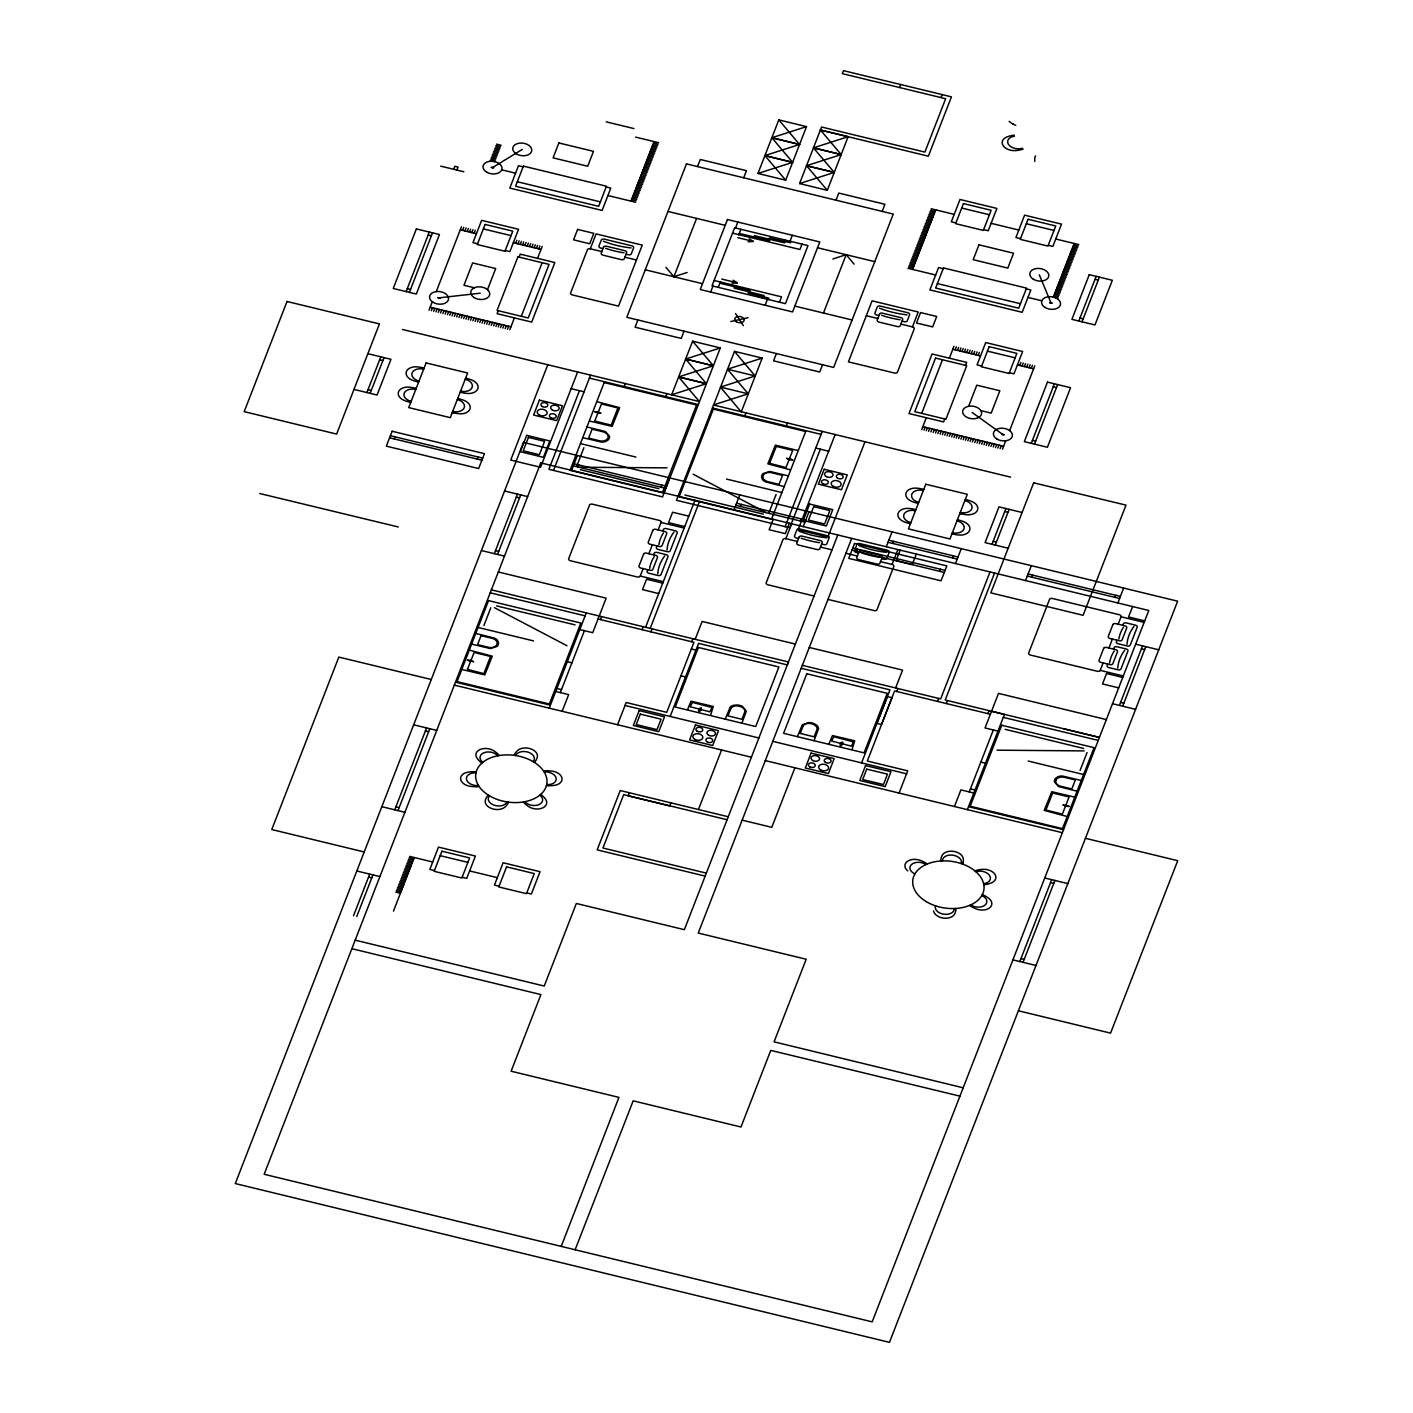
<?xml version="1.0" encoding="UTF-8"?>
<svg xmlns="http://www.w3.org/2000/svg" width="1413" height="1413" viewBox="0 0 1413 1413"><rect width="100%" height="100%" fill="white"/><g stroke="black" fill="none" stroke-linecap="round" stroke-linejoin="round"><path stroke-width="1.5" d="M700.989 709.538C702.738 704.716 696.574 710.774 699.347 711.71L701.095 709.962L699.541 709.185M842.484 743.997C844.179 738.999 838.033 745.093 840.788 746.064L842.519 744.315L840.912 743.574M1045.938 809.932L1052.667 792.993L1069.076 796.967L1062.364 814.135L1045.938 810.038M594.802 420.915L601.461 403.994L617.887 407.933L611.228 425.119L594.802 421.056M690.233 706.606L692.405 702.402L712.081 707.524L709.891 711.816L690.215 706.747M853.487 741.984L851.385 746.17L831.656 741.03L833.829 736.738L853.505 741.878M509.793 329.794L514.385 317.872M630.993 201.123L654.06 141.583M483.9 625.623L490.806 607.749M393.485 911.12L414.239 857.532M692.635 341.187L713.353 365.808L685.641 359.043L706.359 383.665L671.634 394.792L692.635 341.187L720.294 347.934L662.556 496.899L548.88 469.31L579.454 390.677M827.312 190.313L848.136 136.69L820.405 129.996L841.212 154.582L806.523 165.71L827.312 190.313L799.581 183.566L821.571 127.011L924.897 152.092L945.65 98.716L842.325 73.635L843.49 70.65L951.426 96.843L928.359 156.189L820.405 129.996M912.462 326.898L918.238 312.008L872.068 300.828L848.418 361.869L894.588 373.05A2.384 1.572 7.7 0 0 897.467 372.131L914.193 328.946A2.384 1.572 7.7 0 0 912.462 326.898L900.929 324.107M561.226 1246.372L618.947 1097.389L511.117 1071.213L540.914 994.593L351.855 948.688M921.7 413.373L942.453 359.767M921.665 429.658L926.31 417.753M949.377 358.196L953.969 346.273M923.978 430.206L925.126 427.238M955.117 349.806L956.283 346.839M926.274 430.771L927.44 427.786M957.431 350.371L958.579 347.386M928.588 431.336L929.736 428.351M959.745 350.936L960.893 347.951M930.902 431.883L932.05 428.916M962.041 351.484L963.207 348.516M933.198 432.449L934.364 429.464M964.355 352.049L965.503 349.064M935.512 432.996L936.66 430.029M966.669 352.614L967.817 349.629M937.826 433.561L938.974 430.576M968.965 353.162L970.13 350.194M944.767 418.954L943.619 421.939L909.001 413.55L932.068 353.992L966.686 362.382L965.521 365.366M940.122 434.127L941.288 431.142M971.279 353.727L972.427 350.742M942.436 434.674L943.584 431.707M973.592 354.274L974.74 351.307M944.749 435.239L945.898 432.254M975.888 354.84L977.054 351.855M947.046 435.805L948.211 432.82M978.202 355.405L979.35 352.42M949.359 436.352L950.507 433.385M951.673 436.917L952.821 433.932M953.969 437.482L955.135 434.498M956.283 438.03L957.431 435.063M968.629 406.29A9.573 6.288 7.7 0 1 981.523 414.08A9.573 6.288 7.7 0 1 966.192 416.923A9.573 6.288 7.7 0 1 968.629 406.29L976.772 385.184L999.839 390.765L991.202 413.108L980.852 410.6M958.597 438.595L959.745 435.61M960.911 439.16L962.059 436.175M963.207 439.708L964.373 436.741M965.521 440.273L966.669 437.288M967.834 440.821L968.982 437.853M970.13 441.386L971.296 438.419M972.444 441.951L973.592 438.966M974.758 442.499L975.906 439.531M977.054 443.064L978.22 440.079M979.368 443.629L980.516 440.644M981.682 444.177L982.83 441.209M983.978 444.742L985.144 441.757M986.292 445.307L987.44 442.322M988.605 445.854L989.754 442.887M1019.744 365.455L1020.91 362.487M990.902 446.42L992.067 443.435M1022.058 366.02L1023.206 363.035M993.215 446.985L994.363 444M1024.372 366.585L1025.52 363.6M995.529 447.532L996.677 444.565M1026.668 367.133L1027.834 364.165M997.825 448.098L998.991 445.113M1028.982 367.698L1030.13 364.713M1000.139 448.645L1001.287 445.678M1031.296 368.263L1032.444 365.278M1002.453 449.21L1005.685 440.803M1009.641 430.594L1034.758 365.843M366.903 392.549L380.803 356.835M406.149 291.608L429.305 232.068M453.679 169.277L454.827 166.31L458.059 167.087L456.911 170.072M370.135 393.344L384.036 357.613M409.381 292.385L432.537 232.845M429.022 310.171L432.307 301.781M436.264 291.573L461.433 226.822M431.336 310.736L432.484 307.769M462.581 230.372L463.729 227.387M433.632 311.302L434.798 308.317M464.877 230.92L466.043 227.952M435.946 311.867L437.094 308.882M467.191 231.485L468.357 228.5M438.242 312.414L439.408 309.447M469.505 232.05L470.653 229.065M440.556 312.979L441.721 310.012M471.801 232.597L472.966 229.63M394.192 438.931L395.004 436.847M442.87 313.545L444.018 310.56M474.114 233.163L475.28 230.195M445.166 314.11L446.331 311.125M447.479 314.657L448.645 311.69M449.793 315.223L450.941 312.238M452.089 315.788L453.255 312.803M454.403 316.335L455.569 313.368M456.717 316.901L457.865 313.933M459.013 317.466L460.179 314.481M461.327 318.031L462.493 315.046M463.641 318.579L464.789 315.611M465.937 319.144L467.102 316.159M468.251 319.709L469.399 316.724M470.564 320.256L471.712 317.289M472.86 320.822L474.026 317.854M475.174 321.387L476.322 318.402M487.503 289.647L495.716 268.541L472.631 262.942L463.959 285.267L474.309 287.775M477.488 321.952L478.636 318.967M479.784 322.5L480.95 319.532M482.098 323.065L483.246 320.08M484.394 323.63L485.56 320.645M515.657 243.248L516.805 240.281M486.708 324.178L487.874 321.21M517.953 243.813L519.119 240.828M489.022 324.743L490.17 321.775M520.267 244.378L521.432 241.393M491.318 325.308L492.483 322.323M522.58 244.926L523.728 241.959M498.241 310.701L497.093 313.668L531.694 322.076L554.85 262.535L520.231 254.146L519.083 257.113M493.632 325.873L494.797 322.888M524.877 245.491L526.042 242.506M495.945 326.421L497.093 323.453M527.19 246.056L528.356 243.071M498.241 326.986L499.407 324.001M529.504 246.604L530.652 243.637M500.555 327.551L501.721 324.566M531.8 247.169L532.966 244.202M502.869 328.099L504.017 325.131M534.114 247.734L535.262 244.749M505.165 328.664L506.331 325.697M536.428 248.299L537.576 245.314M507.479 329.229L508.645 326.244M538.724 248.847L539.89 245.88M537.541 258.332L541.02 249.412L513.343 242.683M541.038 249.412L542.186 246.427M521.309 316.3L542.15 262.712M477.258 459.084L478.071 457M590.298 248.794L596.092 233.904L642.244 245.103L618.523 306.126L572.353 294.928A2.384 1.572 7.7 0 1 570.64 292.88L587.419 249.712A2.384 1.572 7.7 0 1 590.298 248.794L601.85 251.585M547.802 364.748L510.747 460.055L540.578 467.297L577.634 371.99M353.497 915.783L369.694 874.117M394.739 809.808L426.567 727.942M494.32 553.666L517.476 494.126M356.73 916.578L372.926 874.894M397.971 810.603L429.799 728.719M497.553 554.444L520.708 494.903M553.507 470.423L590.563 375.134M571.629 470.37L577.405 455.481M576.963 465.584L583.905 447.709M577.97 467.032L578.782 464.948M637.881 320.009L635.091 327.215L681.243 338.413L684.033 331.207M624.14 386.561L625.305 383.594M665.947 267.322L673.895 276.736L696.574 218.397M743.697 177.773L746.453 170.673L700.3 159.475L697.545 166.575M665.682 396.647L666.848 393.662M710.651 292.014L712.964 286.062M735.537 228.005L737.851 222.035M549.251 708.143L586.289 612.889M560.343 692.6L584.417 630.657M718.263 287.351L720.347 281.999M738.769 234.646L740.854 229.295M720.577 282.052L720.118 283.236L735.59 286.998L736.049 285.797M738.999 234.699L739.458 233.516L769.52 240.652L769.979 239.451M562.162 711.287L568.644 694.613L555.715 691.487M600.525 619.601L601.691 616.616M754.047 236.889L754.524 235.706L784.586 242.842L785.045 241.641L769.573 237.896L769.114 239.08M754.383 236.978L754.842 235.777M754.454 238.461L754.913 237.26M661.054 487.202L661.867 485.118M663.933 492.784L669.709 477.894M785.681 180.193L806.505 126.622L778.81 119.875L757.951 173.463L785.681 180.193L764.928 155.589L792.622 162.336L771.869 137.732L806.505 126.622M748.625 291.784L748.166 292.986L768.884 298.178L768.354 299.521M749.614 291.873L750.073 290.672L734.601 286.927L734.142 288.111L764.097 295.547L763.621 296.73M684.139 528.056L661.054 522.457A2.384 1.572 7.7 0 0 659.323 520.408L592.4 504.176A2.384 1.572 7.7 0 0 589.521 505.095L568.68 558.683A2.384 1.572 7.7 0 0 570.41 560.731L637.334 576.981A2.384 1.572 7.7 0 0 640.23 576.045L643.109 568.609M648.903 553.719L652.382 544.782M658.158 529.91L661.054 522.457M647.737 569.722L647.154 571.205A2.384 1.572 7.7 0 0 648.885 573.254L658.105 575.497A2.384 1.572 7.7 0 0 661.001 574.579L667.943 556.704A2.384 1.572 7.7 0 0 666.212 554.655L656.992 552.43A2.384 1.572 7.7 0 0 654.095 553.348L653.513 554.832M656.992 545.913L656.409 547.396A2.384 1.572 7.7 0 0 658.14 549.445L667.378 551.688A2.384 1.572 7.7 0 0 670.257 550.752L677.198 532.895A2.384 1.572 7.7 0 0 675.467 530.846L666.247 528.603A2.384 1.572 7.7 0 0 663.351 529.539L662.785 531.023M741.33 411.748L762.208 358.09L734.53 351.36L676.456 500.273L789.743 527.791L820.352 449.193M762.119 298.002L762.649 296.659M784.71 239.927L784.18 241.27L790.415 242.789L790.927 241.446M765.122 305.243L767.436 299.291M790.008 241.217L792.322 235.264M642.067 629.686L643.215 626.701M645.582 627.284L694.949 500.308M650.192 628.396L699.559 501.438M650.881 631.823L652.047 628.838M779.428 302.205L781.513 296.836L714.113 280.481M802.019 244.131L799.935 249.5L732.535 233.127M617.552 724.728L626.189 702.508L666.706 712.346L693.96 642.279L598.052 619M744.739 415.828L745.905 412.843M776.391 353.533L773.565 360.827L819.717 372.025L822.543 364.748M836.019 200.187L838.774 193.086L884.927 204.284L882.171 211.402M734.001 509.793L739.794 494.903M899.498 87.5L900.664 84.533M740.359 506.437L741.154 504.353M629.315 792.852L628.167 795.819L669.691 805.905L670.857 802.937M691.699 641.732L692.865 638.747M695.161 639.312L702.12 621.437L795.395 644.098M823.461 313.05L846.157 254.693L854.106 264.125M670.168 716.444L698.57 643.392L787.306 664.905L788.436 661.955L491.371 589.839M786.282 425.914L787.447 422.946M687.583 709.52L691.028 701.201L713.265 706.465L710.668 715.119M773.194 519.295L769.131 529.716L785.292 533.637L789.337 523.216M699.47 709.644L700.724 709.944M941.04 97.585L942.206 94.618M785.133 526.678L822.242 431.407M814.082 596.021L767.93 584.805A2.384 1.572 7.7 0 1 766.199 582.757L782.979 539.589A2.384 1.572 7.7 0 1 785.858 538.671L791.651 523.781M800.341 521.008L801.153 518.924M835.154 434.533L798.062 529.787L827.894 537.028L864.986 441.792M725.258 719.146L730.115 707.224A7.489 4.928 7.7 0 1 733.859 705.228L736.756 704.981A9.396 6.182 7.7 0 1 742.426 706.359L746.347 711.163L741.878 723.191M803.22 526.59L809.013 511.7M698.446 809.525L721.584 749.985M912.604 269.406L935.742 209.883M837.803 534.979L684.351 929.683L576.345 903.472L544.235 986.044L355.175 940.157M851.703 538.353L698.252 933.057L806.187 959.25L774.077 1041.84L963.224 1087.816M856.614 551.176L857.426 549.092M797.444 736.685L802.301 724.745L808.942 722.52A9.396 6.182 7.7 0 1 814.63 723.898L816.838 725.381A7.489 4.928 7.7 0 1 818.533 728.702L814.065 740.712M794.918 767.789L771.781 827.329L742.161 820.141M886.251 546.743L892.045 531.853M892.61 543.404L893.405 541.32M827.965 599.395L874.117 610.593A2.384 1.572 7.7 0 0 877.014 609.657L893.793 566.489A2.384 1.572 7.7 0 0 892.062 564.441L897.856 549.569M900.152 550.116L896.107 560.537L912.268 564.458L916.313 554.037M829.007 743.856L832.469 735.555L854.706 740.818L852.092 749.473M842.166 744.298L840.735 744.421L842.148 744.033M861.577 762.896L889.978 689.862L801.189 668.296M939.698 571.329L940.493 569.245M895.612 687.954L902.554 670.098L809.278 647.454M896.725 691.505L897.891 688.52M1074.198 243.495L1053.356 297.066L1057.984 298.178M952.592 557.958L953.404 555.874M955.471 563.557L961.264 548.668M992.014 544.288L1005.897 508.556M1031.26 443.346L1054.398 383.788M1078.825 321.016L1096.17 276.347M899.057 793.064L907.711 770.844L867.335 761.042L894.588 690.975L990.389 714.236M995.247 545.065L1009.129 509.351M1034.493 444.124L1057.63 384.583M1082.04 321.793L1099.402 277.142M937.543 701.431L938.709 698.428M990.018 571.929L940.669 698.905L802.337 665.329M994.575 573.042L945.209 700L1099.402 737.427L1063.83 728.861M946.357 703.55L947.522 700.565M1025.555 580.566L1031.331 565.677M1031.896 577.211L1032.709 575.126M987.899 713.636L989.065 710.651M954.446 806.505L960.911 789.885L973.84 793.029M1106.344 719.57L998.514 693.394L985.038 727.96L997.967 731.104M969.23 791.916L993.339 729.973M967.375 809.649L1004.449 714.43L991.537 711.251M1114.981 597.381L1115.793 595.297M1117.86 602.962L1123.635 588.073M1144.124 622.374L1121.057 616.774A2.384 1.572 7.7 0 0 1119.326 614.726L1052.402 598.476A2.384 1.572 7.7 0 0 1049.523 599.412L1028.682 653A2.384 1.572 7.7 0 0 1030.413 655.049L1097.336 671.281A2.384 1.572 7.7 0 0 1100.215 670.363L1103.111 662.909M1108.905 648.037L1112.367 639.1M1118.16 624.21L1121.057 616.774M1107.739 664.039L1107.156 665.523A2.384 1.572 7.7 0 0 1108.887 667.572L1118.107 669.815A2.384 1.572 7.7 0 0 1121.004 668.879L1127.945 651.022A2.384 1.572 7.7 0 0 1126.214 648.973L1116.976 646.73A2.384 1.572 7.7 0 0 1114.098 647.666L1113.515 649.15M1116.994 640.213L1116.411 641.714A2.384 1.572 7.7 0 0 1118.142 643.763L1127.38 646.006A2.384 1.572 7.7 0 0 1130.259 645.07L1137.2 627.213A2.384 1.572 7.7 0 0 1135.469 625.164L1126.249 622.921A2.384 1.572 7.7 0 0 1123.353 623.84L1122.77 625.341M1132.608 606.548L1128.563 616.969L1144.707 620.89M1019.833 961.547L1051.678 879.681M1119.432 705.405L1142.569 645.865M1023.065 962.324L1054.91 880.458M1122.664 706.182L1145.802 646.642M769.149 512.265L776.126 494.409M575.126 1249.746L633.183 1100.833L740.977 1127.009L770.756 1050.389L959.975 1096.152M1080.097 770.421L1087.074 752.564M470.829 661.107L469.381 661.16L470.829 660.825M1065.685 805.534L1067.151 805.445L1065.738 805.852M598.105 412.702L596.745 412.667L598.176 412.313M699.541 709.52L700.707 709.697M789.355 458.872L790.75 458.889L789.319 459.26M492.501 167.599L522.28 149.407M848.136 136.69L813.464 147.853L834.271 172.439L799.581 183.566M673.895 276.736L687.16 272.479M832.893 258.968L846.157 254.693M757.951 173.463L792.622 162.336L764.892 155.607L799.564 144.479L778.81 119.875M720.294 347.934L685.623 359.061L713.353 365.808L678.629 376.918L699.347 401.539L402.564 329.494M720.577 387.127L748.254 393.856L727.448 369.217L762.155 358.125M713.371 404.966L748.078 393.856M789.584 458.483L789.567 459.737L792.905 459.861L786.476 458.289L789.161 459.525M1065.985 805.039L1065.967 806.293L1069.288 806.417L1062.876 804.862L1065.561 806.081M597.982 413.073L597.929 411.819L594.59 411.695L601.02 413.25L598.37 412.066M730.768 321.546L748.113 317.678M470.547 661.584L470.564 660.313L467.226 660.207L473.655 661.761L471.006 660.56M439.054 297.843L480.226 293.18M748.113 241.8L753.306 241.429L749.261 238.832M732.005 283.201L737.197 282.83L733.17 280.216M579.895 467.244L667.007 467.862M997.03 750.179L1084.16 750.904M259.762 493.526L398.272 526.961M606.177 121.836L633.854 128.548M961.705 208.047L989.4 214.758M1026.333 223.731L1054.01 230.443M635.585 137.114L658.67 142.695M931.132 208.753L954.199 214.37M991.114 223.325L1018.808 230.054M1055.723 239.009L1078.808 244.59M653.477 143.066L658.087 144.197M930.549 210.254L935.159 211.367M1073.615 244.961L1078.225 246.092M652.894 144.568L657.522 145.68M929.966 211.738L934.576 212.851M1073.032 246.445L1077.66 247.575M652.329 146.051L656.939 147.164M929.383 213.222L934.011 214.352M1072.467 247.946L1077.077 249.059M651.746 147.535L656.356 148.665M1071.884 249.43L1076.494 250.543M928.818 214.723L933.428 215.836M651.163 149.036L655.791 150.149M928.235 216.207L932.845 217.319M955.93 222.918L951.302 221.806L959.992 199.48L996.907 208.435L988.217 230.761L983.607 229.63M1020.539 238.603L1015.929 237.49L1024.602 215.165L1061.516 224.119L1052.844 246.445L1048.216 245.314M1071.301 250.913L1075.911 252.044M650.598 150.52L655.208 151.633M927.652 217.69L932.262 218.821M1070.718 252.397L1075.346 253.528M650.015 152.003L654.625 153.134M927.069 219.174L931.697 220.304M1070.136 253.898L1074.763 255.011M649.432 153.505L654.06 154.618M926.486 220.675L931.114 221.788M1069.57 255.382L1074.18 256.495M648.867 154.988L653.477 156.101M925.921 222.159L930.531 223.272M1068.987 256.866L1073.597 257.996M648.284 156.472L652.894 157.585M925.338 223.643L929.948 224.773M1068.405 258.367L1073.015 259.48M647.702 157.956L652.329 159.086M924.756 225.144L929.365 226.257M1067.822 259.851L1072.449 260.963M647.136 159.457L651.746 160.57M924.173 226.628L928.8 227.74M1067.257 261.334L1071.866 262.465M646.553 160.941L651.163 162.053M923.607 228.111L928.217 229.242M1066.674 262.818L1071.284 263.948M645.971 162.424L650.598 163.555M923.025 229.595L927.635 230.725M1066.091 264.319L1070.701 265.432M645.405 163.926L650.015 165.038M922.442 231.096L927.052 232.209M1065.508 265.803L1070.136 266.916M644.823 165.409L649.432 166.522M921.859 232.58L926.486 233.693M1064.943 267.287L1069.553 268.417M644.24 166.893L648.867 168.023M921.294 234.063L925.904 235.194M1064.36 268.788L1068.97 269.901M643.674 168.394L648.284 169.507M920.711 235.547L925.321 236.678M1063.777 270.272L1068.387 271.384M643.092 169.878L647.702 170.991M920.128 237.048L924.738 238.161M1063.194 271.755L1067.822 272.868M1095.022 279.332L1098.254 280.11M642.509 171.362L647.136 172.474M919.545 238.532L924.173 239.645M1062.629 273.239L1067.239 274.369M641.944 172.845L646.553 173.976M918.98 240.016L923.59 241.146M1062.046 274.74L1066.656 275.853M641.361 174.347L645.971 175.459M918.397 241.517L923.007 242.63M1061.463 276.224L1066.073 277.337M640.778 175.83L645.405 176.943M917.814 243.001L922.424 244.113M1060.88 277.707L1065.508 278.838M640.213 177.314L644.823 178.444M917.231 244.484L921.859 245.615M1060.298 279.191L1064.925 280.322M496.546 144.144L501.156 145.256M639.63 178.815L644.257 179.928M916.648 245.968L921.276 247.098M1059.732 280.692L1064.342 281.805M495.963 145.627L500.591 146.74M639.047 180.299L643.674 181.412M916.083 247.469L920.693 248.582M1059.149 282.176L1063.759 283.289M495.398 147.111L500.008 148.241M638.482 181.782L643.092 182.913M915.5 248.953L920.11 250.066M1058.567 283.66L1063.177 284.79M494.815 148.612L499.425 149.725M637.899 183.284L642.526 184.397M914.918 250.437L919.527 251.567M1057.984 285.161L1062.611 286.274M494.232 150.096L498.86 151.209M637.316 184.767L641.944 185.88M914.335 251.92L918.962 253.051M1057.419 286.645L1062.028 287.757M493.667 151.58L498.277 152.71M636.751 186.251L641.361 187.364M913.769 253.422L918.379 254.534M1056.836 288.128L1061.446 289.259M493.084 153.081L497.694 154.194M636.168 187.735L640.796 188.865M913.187 254.905L917.796 256.018M1056.253 289.612L1060.863 290.742M492.501 154.565L497.129 155.677M635.603 189.236L640.213 190.349M912.604 256.389L917.214 257.519M1055.67 291.113L1060.298 292.226M491.936 156.048L496.546 157.179M635.02 190.72L639.63 191.832M912.021 257.89L916.648 259.003M1055.105 292.597L1059.715 293.71M491.353 157.55L495.963 158.662M634.437 192.203L639.065 193.334M911.456 259.374L916.066 260.487M1054.522 294.081L1059.132 295.211M490.77 159.033L495.398 160.146M523.093 166.858L518.465 165.745L509.81 188.07L602.132 210.431L610.787 188.106L606.177 186.975M633.872 193.705L638.482 194.817M910.873 260.857L915.483 261.988M943.178 268.7L938.568 267.569L929.878 289.895L1022.182 312.291L1030.854 289.983L1026.244 288.853M1053.939 295.564L1058.549 296.695M490.205 160.517L494.815 161.63M633.289 195.188L637.899 196.301M910.29 262.341L914.9 263.472M632.706 196.672L637.334 197.802M909.707 263.842L914.335 264.955M632.141 198.173L636.751 199.286M909.124 265.326L913.752 266.439M631.558 199.657L636.168 200.77M908.559 266.81L913.169 267.94M501.739 169.825L515.586 173.181M607.908 195.542L635.603 202.253M907.976 268.311L935.671 275.005M1027.975 297.419L1041.823 300.775M667.96 211.438L725.205 225.338M817.526 247.752L874.771 261.652M1079.974 318.031L1083.206 318.826M517.317 181.747L600.401 201.865M937.402 283.571L1020.469 303.742M737.833 237.684L753.306 241.429M440.75 166.151L463.835 171.75M878.992 315.541L876.696 314.975A2.384 1.572 7.7 0 1 874.965 312.927L877.261 306.974A2.384 1.572 7.7 0 1 880.158 306.038L907.853 312.75A2.384 1.572 7.7 0 1 909.583 314.799L907.27 320.751A2.384 1.572 7.7 0 1 904.391 321.687L902.077 321.122M602.998 248.617L600.684 248.052A2.384 1.572 7.7 0 1 598.971 246.003L601.284 240.051A2.384 1.572 7.7 0 1 604.163 239.115L631.858 245.844A2.384 1.572 7.7 0 1 633.589 247.893L631.275 253.845A2.384 1.572 7.7 0 1 628.379 254.764L626.083 254.216M721.743 279.067L737.197 282.83M624.917 257.184L636.451 259.992M866.31 315.717L877.844 318.508M483.352 228.906L511.029 235.618M987.44 351.131L1015.135 357.825M645.264 269.795L702.508 283.695M794.848 306.091L852.092 319.992M460.267 229.807L476.428 233.728M952.839 349.258L980.516 355.952M1017.431 364.907L1033.592 368.811M477.576 243.778L472.949 242.665L481.639 220.34L518.553 229.295L509.863 251.62L505.253 250.507M981.664 366.02L977.054 364.89L985.709 342.564L1022.623 351.501L1013.969 373.827L1009.359 372.714M428.157 235.035L431.371 235.83M1053.25 386.773L1056.482 387.551M407.315 288.623L410.547 289.418M1032.408 440.361L1035.641 441.139M727.554 369.235L755.231 375.982M430.206 307.204L510.941 326.809M922.813 426.673L1003.583 446.225M713.6 405.019L1010.542 477.117M589.398 378.101L698.181 404.524M712.399 407.968L821.077 434.374M571.152 388.663L584.081 391.807M815.743 448.08L828.672 451.206M597.416 401.787L619.636 407.668L612.147 426.39L589.91 421.145M797.603 450.411L775.366 445.148L767.842 463.87L790.044 469.752M367.875 353.692L390.959 359.291L377.059 395.022L353.992 389.423M1022.058 512.477L998.973 506.878L985.091 542.61L1008.158 548.209M379.638 359.803L382.87 360.598M1004.731 511.541L1007.964 512.318M586.907 426.938L605.418 431.566L609.551 436.281A9.396 6.182 7.7 0 1 608.138 439.955L606.159 441.28A7.489 4.928 7.7 0 1 601.355 442.039L582.757 437.659M788.419 475.881L769.802 471.483L763.038 473.567A9.396 6.182 7.7 0 0 761.607 477.223L762.278 479.201A7.489 4.928 7.7 0 0 765.722 481.957L784.233 486.602M368.069 389.582L371.301 390.359M993.162 541.32L996.395 542.097M580.443 443.611L635.85 457.053M726.529 479.078L781.901 492.554M574.173 463.817L666.477 486.231M736.544 503.24L805.781 520.037M888.795 540.19L958.032 557.005M1028.099 574.014L1120.403 596.41M573.36 465.901L665.664 488.315M735.731 505.324L804.968 522.121M887.982 542.274L957.219 559.089M1027.286 576.098L1119.591 598.494M580.425 469.681L658.917 488.704M684.916 495.027L763.373 514.12M390.394 435.716L482.698 458.13M852.816 547.961L945.12 570.375M389.582 437.8L481.886 460.214M852.004 550.046L944.308 572.459M798.557 538.494L796.261 537.929A2.384 1.572 7.7 0 1 794.53 535.88L796.844 529.928A2.384 1.572 7.7 0 1 799.723 528.992L827.417 535.721A2.384 1.572 7.7 0 1 829.148 537.77L826.835 543.722A2.384 1.572 7.7 0 1 823.938 544.659L821.642 544.093M858.609 553.066L856.296 552.501A2.384 1.572 7.7 0 1 854.565 550.452L856.879 544.5A2.384 1.572 7.7 0 1 859.775 543.581L887.47 550.293A2.384 1.572 7.7 0 1 889.183 552.342L886.869 558.294A2.384 1.572 7.7 0 1 883.99 559.23L881.677 558.665M785.858 538.671L797.409 541.462M820.476 547.078L832.01 549.869M845.91 553.242L857.444 556.051M880.529 561.65L892.062 564.441M688.767 516.151L672.606 512.23L668.561 522.651L684.704 526.572M504.547 490.982L527.632 496.599M1135.663 644.187L1158.731 649.786M516.328 497.111L519.56 497.888M1141.421 648.832L1144.654 649.627M1100.215 670.363L1123.3 675.962M1122.717 677.445L1106.573 673.524L1102.511 683.945L1118.672 687.866M640.23 576.045L663.298 581.644M662.715 583.145L646.571 579.224L642.509 589.627L658.67 593.548M495.486 550.681L498.718 551.476M1120.58 702.42L1123.812 703.215M481.409 550.522L504.476 556.139M1112.508 703.727L1135.575 709.326M498.33 571.982L606.159 598.158L592.736 632.688L579.807 629.544M490.223 592.824L585.123 615.856M1003.301 717.362L1098.237 740.412M691.346 648.991L695.955 650.121M496.581 605.894L575.073 624.882M680.925 675.785L685.535 676.915M478.124 627.478L533.531 640.901M475.81 633.448L494.338 638.058A7.489 4.928 7.7 0 1 497.782 640.813L498.471 642.774A9.396 6.182 7.7 0 1 497.058 646.447L490.276 648.532L471.659 644.169M567.302 661.708L571.912 662.838M980.834 762.102L985.444 763.214M470.052 650.298L492.272 656.162L484.8 674.902L462.563 669.656M556.881 688.502L561.491 689.632M970.413 788.896L975.041 790.008M625.041 705.476L758.887 737.975M772.787 741.348L906.563 773.812M455.498 682.126L550.399 705.175M968.523 806.664L1063.512 829.714M431.265 679.512L338.837 657.08L271.773 829.537L364.201 851.968M454.332 685.111L751.398 757.227M765.298 760.6L1062.364 832.699M1085.431 838.298L1177.718 860.694L1110.565 1033.133L1018.384 1010.772M413.656 724.798L436.723 730.415M1044.755 878.003L1067.822 883.602M425.419 730.927L428.651 731.704M1050.513 882.648L1053.745 883.443M728.26 816.767L620.236 790.538L597.169 849.884L705.175 876.113M727.094 819.734L623.698 794.636L602.945 848.03L706.341 873.128M395.905 806.841L399.137 807.618M1020.998 958.562L1024.231 959.356M381.81 806.682L404.895 812.281M1012.927 959.869L1035.994 965.468M440.202 855.677L467.897 862.372M409.629 856.402L432.714 862.001M469.628 870.938L497.341 877.65M409.064 857.885L413.673 858.998M408.481 859.369L413.091 860.499M407.898 860.87L412.525 861.983M407.333 862.354L411.942 863.467M406.75 863.838L411.36 864.968M434.445 870.549L429.835 869.437L438.472 847.111L475.404 856.048L466.749 878.374L462.139 877.261M499.072 886.216L494.462 885.086L503.099 862.76L540.031 871.697L531.376 894.04L526.766 892.91M406.167 865.339L410.794 866.452M405.602 866.823L410.212 867.935M405.019 868.306L409.629 869.437M404.436 869.807L409.064 870.92M403.871 871.291L408.481 872.404M403.288 872.775L407.898 873.888M402.705 874.258L407.333 875.389M402.14 875.76L406.75 876.872M401.557 877.243L406.167 878.356M400.974 878.727L405.602 879.857M400.409 880.228L405.019 881.341M356.765 870.973L379.85 876.572M399.826 881.712L404.436 882.825M399.243 883.196L403.871 884.326M368.546 877.084L371.778 877.879M398.678 884.697L403.288 885.81M398.095 886.181L402.705 887.293M397.512 887.664L402.14 888.777M396.947 889.148L401.557 890.278M396.364 890.649L400.974 891.762M395.781 892.133L400.409 893.246M1005.173 729.338L1083.63 748.466M1028.169 761.024L1083.541 774.518M1081.21 780.471L1062.611 776.073A7.489 4.928 7.7 0 0 1057.807 776.832L1055.829 778.139A9.396 6.182 7.7 0 0 1054.398 781.813L1058.514 786.546L1077.024 791.192M1074.004 796.967L1051.767 791.704L1044.225 810.408L1066.426 816.325M494.409 607.661L567.019 645.741M693.059 474.185L765.563 512.336M972.109 412.437L1002.894 434.55M734.477 351.342L755.16 375.982L720.418 387.091L741.083 411.731M735.537 313.545L743.344 325.661M1039.297 274.776L1051.042 303.018M964.885 500.538A9.573 6.288 7.7 0 1 971.808 508.733A9.573 6.288 7.7 0 1 960.257 512.442M1034.864 161.4A28.525 18.758 7.7 0 1 1034.864 157.673A11.251 7.401 7.7 0 1 1035.499 155.889M1013.298 124.185A28.525 18.758 7.7 0 1 1009.094 121.394M960.946 513.767A28.525 18.758 7.7 0 0 966.51 514.721A10.915 7.171 7.7 0 0 977.513 510.111A10.915 7.171 7.7 0 0 971.685 501.421A28.525 18.758 7.7 0 0 966.386 499.743A11.251 7.401 7.7 0 0 965.291 499.513M453.361 412.755A28.525 18.758 7.7 0 0 458.925 413.726A10.915 7.171 7.7 0 0 469.946 409.116A10.915 7.171 7.7 0 0 464.1 400.427A28.525 18.758 7.7 0 0 458.819 398.749A11.251 7.401 7.7 0 0 457.706 398.519M631.046 247.929A72.452 47.636 7.7 0 1 603.351 241.199M624.104 252.803A64.133 42.16 7.7 0 1 605.629 248.317M907.04 314.834A72.452 47.636 7.7 0 1 879.345 308.122M900.099 319.727A64.133 42.16 7.7 0 1 881.641 315.24M1023.153 149.036A11.251 7.401 7.7 0 1 1020.716 149.831A28.525 18.758 7.7 0 1 1015.399 150.608A10.915 7.171 7.7 0 1 1003.124 145.592A10.915 7.171 7.7 0 1 1006.674 137.061A28.525 18.758 7.7 0 1 1011.549 135.56A11.251 7.401 7.7 0 1 1014.251 135.224M1022.2 148.224A9.573 6.288 7.7 0 1 1008.493 144.409A9.573 6.288 7.7 0 1 1014.446 136.213M1015.788 125.28A11.251 7.401 7.7 0 1 1013.298 124.185M918.326 503.381A11.251 7.401 7.7 0 1 917.214 503.152A28.525 18.758 7.7 0 1 911.933 501.474A10.915 7.171 7.7 0 1 906.104 492.784A10.915 7.171 7.7 0 1 917.108 488.174A28.525 18.758 7.7 0 1 922.671 489.145A11.251 7.401 7.7 0 1 923.749 489.446M918.715 502.357A9.573 6.288 7.7 0 1 911.809 494.161A9.573 6.288 7.7 0 1 923.36 490.452M910.431 523.675A11.251 7.401 7.7 0 1 909.318 523.446A28.525 18.758 7.7 0 1 904.037 521.786A10.915 7.171 7.7 0 1 898.209 513.078A10.915 7.171 7.7 0 1 909.213 508.468A28.525 18.758 7.7 0 1 914.776 509.439A11.251 7.401 7.7 0 1 915.854 509.74M910.837 522.651A9.573 6.288 7.7 0 1 903.914 514.456A9.573 6.288 7.7 0 1 915.465 510.747M960.946 513.767A11.251 7.401 7.7 0 1 959.869 513.467M951.973 533.761A11.251 7.401 7.7 0 0 953.069 534.061A28.525 18.758 7.7 0 0 958.615 535.015A10.915 7.171 7.7 0 0 969.618 530.405A10.915 7.171 7.7 0 0 963.79 521.715A28.525 18.758 7.7 0 0 958.491 520.037A11.251 7.401 7.7 0 0 957.396 519.825M957.007 520.832A9.573 6.288 7.7 0 1 963.913 529.027A9.573 6.288 7.7 0 1 952.362 532.736M460.179 392.16A11.251 7.401 7.7 0 0 461.274 392.461A28.525 18.758 7.7 0 0 466.82 393.432A10.915 7.171 7.7 0 0 477.824 388.822A10.915 7.171 7.7 0 0 471.995 380.132A28.525 18.758 7.7 0 0 466.696 378.454A11.251 7.401 7.7 0 0 465.601 378.225M465.213 379.249A9.573 6.288 7.7 0 1 472.119 387.445A9.573 6.288 7.7 0 1 460.585 391.154M453.379 412.773A11.251 7.401 7.7 0 1 452.284 412.455M457.317 399.543A9.573 6.288 7.7 0 1 464.223 407.739A9.573 6.288 7.7 0 1 452.69 411.448M418.637 382.075A11.251 7.401 7.7 0 1 417.524 381.846A28.525 18.758 7.7 0 1 412.26 380.185A10.915 7.171 7.7 0 1 406.414 371.495A10.915 7.171 7.7 0 1 417.418 366.885A28.525 18.758 7.7 0 1 422.999 367.839A11.251 7.401 7.7 0 1 424.059 368.139M419.043 381.068A9.573 6.288 7.7 0 1 412.119 372.873A9.573 6.288 7.7 0 1 423.67 369.164M410.759 402.387A11.251 7.401 7.7 0 1 409.646 402.14A28.525 18.758 7.7 0 1 404.365 400.48A10.915 7.171 7.7 0 1 398.519 391.79A10.915 7.171 7.7 0 1 409.54 387.18A28.525 18.758 7.7 0 1 415.104 388.133A11.251 7.401 7.7 0 1 416.181 388.434M411.148 401.363A9.573 6.288 7.7 0 1 404.224 393.167A9.573 6.288 7.7 0 1 415.775 389.458M481.974 763.02A11.251 7.401 7.7 0 1 479.961 761.536A28.525 18.758 7.7 0 1 476.993 758.145A10.915 7.171 7.7 0 1 480.102 749.508A10.915 7.171 7.7 0 1 493.844 750.798A28.525 18.758 7.7 0 1 497.694 753.818A11.251 7.401 7.7 0 1 499.125 755.531M534.273 762.331A11.251 7.401 7.7 0 0 535.668 760.795A28.525 18.758 7.7 0 0 537.276 757.35A10.915 7.171 7.7 0 0 530.74 748.837A10.915 7.171 7.7 0 0 517.6 750.48A28.525 18.758 7.7 0 0 514.95 753.588A11.251 7.401 7.7 0 0 514.226 755.337M546.46 785.54A11.251 7.401 7.7 0 0 549.304 785.752A28.525 18.758 7.7 0 0 554.761 785.292A10.915 7.171 7.7 0 0 561.95 778.068A10.915 7.171 7.7 0 0 551.935 771.074A28.525 18.758 7.7 0 0 546.319 770.774M543.581 771.056A11.251 7.401 7.7 0 1 546.319 770.774M523.516 801.948A11.251 7.401 7.7 0 0 524.965 803.679A28.525 18.758 7.7 0 0 528.815 806.682A10.915 7.171 7.7 0 0 542.539 807.971A10.915 7.171 7.7 0 0 545.648 799.334A28.525 18.758 7.7 0 0 542.68 795.943A11.251 7.401 7.7 0 0 540.684 794.459M508.433 802.142A11.251 7.401 7.7 0 1 507.691 803.909A28.525 18.758 7.7 0 1 505.042 807A10.915 7.171 7.7 0 1 491.918 808.642A10.915 7.171 7.7 0 1 485.366 800.129A28.525 18.758 7.7 0 1 486.99 796.667A11.251 7.401 7.7 0 1 488.386 795.148M479.078 786.423A11.251 7.401 7.7 0 1 476.322 786.705M476.181 771.94A11.251 7.401 7.7 0 0 473.337 771.745A28.525 18.758 7.7 0 0 467.88 772.187A10.915 7.171 7.7 0 0 460.691 779.411A10.915 7.171 7.7 0 0 470.723 786.405A28.525 18.758 7.7 0 0 476.34 786.705M544.182 771.993A9.573 6.288 7.7 0 1 556.121 778.157A9.573 6.288 7.7 0 1 546.69 784.604M515.674 755.549A9.573 6.288 7.7 0 1 528.497 752.281A9.573 6.288 7.7 0 1 533.125 761.642M539.819 795.183A9.573 6.288 7.7 0 1 538.954 804.615A9.573 6.288 7.7 0 1 524.894 801.701M506.967 801.93A9.573 6.288 7.7 0 1 494.144 805.198A9.573 6.288 7.7 0 1 489.516 795.837M478.477 785.504A9.573 6.288 7.7 0 1 466.52 779.34A9.573 6.288 7.7 0 1 475.951 772.893M482.822 762.296A9.573 6.288 7.7 0 1 483.705 752.864A9.573 6.288 7.7 0 1 497.765 755.778M983.837 884.715A11.251 7.401 7.7 0 0 986.539 884.361A28.525 18.758 7.7 0 0 991.414 882.878A10.915 7.171 7.7 0 0 994.964 874.329A10.915 7.171 7.7 0 0 982.689 869.331A28.525 18.758 7.7 0 0 977.354 870.108A11.251 7.401 7.7 0 0 974.935 870.903M963.224 862.266A11.251 7.401 7.7 0 1 962.589 864.05M941.005 860.959A11.251 7.401 7.7 0 1 940.934 859.069A28.525 18.758 7.7 0 1 942.065 855.501A10.915 7.171 7.7 0 1 953.51 851.35A10.915 7.171 7.7 0 1 963.224 858.539A28.525 18.758 7.7 0 1 963.224 862.266M927.122 864.05A11.251 7.401 7.7 0 0 925.056 862.601A28.525 18.758 7.7 0 0 920.199 860.358A10.915 7.171 7.7 0 0 906.934 861.718A10.915 7.171 7.7 0 0 907.747 870.885M955.736 908.453A11.251 7.401 7.7 0 1 955.806 910.361A28.525 18.758 7.7 0 1 954.693 913.928A10.915 7.171 7.7 0 1 943.23 918.079A10.915 7.171 7.7 0 1 933.534 910.89M969.618 905.362A11.251 7.401 7.7 0 0 971.702 906.81A28.525 18.758 7.7 0 0 976.56 909.054A10.915 7.171 7.7 0 0 989.824 907.694A10.915 7.171 7.7 0 0 988.994 898.544A28.525 18.758 7.7 0 0 984.773 895.736A11.251 7.401 7.7 0 0 982.3 894.659M914.935 873.888A9.573 6.288 7.7 0 1 911.703 864.367A9.573 6.288 7.7 0 1 925.974 864.562M942.453 860.888A9.573 6.288 7.7 0 1 952.927 855.183A9.573 6.288 7.7 0 1 961.229 863.573M954.287 908.524A9.573 6.288 7.7 0 1 943.831 914.229A9.573 6.288 7.7 0 1 935.53 905.839M981.805 895.542A9.573 6.288 7.7 0 1 985.055 905.062A9.573 6.288 7.7 0 1 970.784 904.868M975.888 871.715A9.573 6.288 7.7 0 1 989.595 875.53A9.573 6.288 7.7 0 1 983.625 883.726M879.698 557.27A64.133 42.16 7.7 0 1 861.241 552.783M886.658 552.377A72.452 47.636 7.7 0 1 858.963 545.665M1109.629 662.874A64.133 42.16 7.7 0 1 1114.256 650.951M1117.771 668.102A72.452 47.636 7.7 0 1 1124.713 650.245M1118.884 639.047A64.133 42.16 7.7 0 1 1123.512 627.142M1127.026 644.293A72.452 47.636 7.7 0 1 1133.968 626.418M819.664 542.68A64.133 42.16 7.7 0 1 801.206 538.212M826.605 537.805A72.452 47.636 7.7 0 1 798.91 531.076M649.627 568.556A64.133 42.16 7.7 0 1 654.254 556.651M657.769 573.784A72.452 47.636 7.7 0 1 664.711 555.927M658.882 544.747A64.133 42.16 7.7 0 1 663.509 532.825M667.024 549.975A72.452 47.636 7.7 0 1 673.966 532.118M437.871 297.684L440.238 297.984L437.871 297.631M491.318 167.441L493.685 167.794L491.353 167.335M1001.711 434.392L1004.078 434.692L1001.711 434.392M1049.859 302.859L1052.226 303.159L1049.877 302.806M467.473 669.373L483.864 673.63L490.523 656.444L474.097 652.488L467.473 669.373M769.573 463.305L785.964 467.579L792.693 450.429L776.302 446.42L769.573 463.305M811.044 753.094L805.322 768.001L828.407 773.565L834.147 758.657L811.044 753.094M865.551 765.581L859.811 780.488L885.227 786.617L890.967 771.71L865.551 765.581M866.717 769.131L862.707 779.552L883.496 784.568L887.505 774.13L866.717 769.131M523.375 166.116L515.586 186.216L598.67 206.333L606.46 186.233L523.375 166.116M558.859 142.96L553.084 157.85L587.702 166.239L593.478 151.35L558.859 142.96M481.038 635.656L477.559 644.646L488.898 647.384A6.765 4.451 7.7 0 0 496.652 644.84L497.023 643.939A6.765 4.451 7.7 0 0 492.378 638.393L481.038 635.656M441.933 851.209L434.144 871.309L461.839 878.021L469.628 857.921L441.933 851.209M506.561 866.858L498.771 886.958L526.466 893.67L534.255 873.57L506.561 866.858M879.557 314.092L877.243 320.044A2.384 1.572 7.7 0 0 878.974 322.093L897.449 326.562A2.384 1.572 7.7 0 0 900.328 325.644L902.642 319.674A2.384 1.572 7.7 0 0 900.911 317.642L882.436 313.156A2.384 1.572 7.7 0 0 879.557 314.092M920.552 312.573L916.507 322.994L932.668 326.898L936.695 316.477L920.552 312.573M935.53 358.09L914.776 411.695L945.933 419.237L966.704 365.649L935.53 358.09M989.171 346.662L981.381 366.762L1009.076 373.474L1016.865 353.374L989.171 346.662M287.016 301.481L244.202 411.642L336.63 434.074L379.443 323.913L287.016 301.481M416.376 228.924L393.238 288.464L416.305 294.063L439.461 234.523L416.376 228.924M392.125 431.248L386.332 446.137L478.636 468.551L484.429 453.661L392.125 431.248M426.09 362.929L408.728 407.598L450.27 417.665L467.632 373.014L426.09 362.929M485.083 224.437L477.276 244.537L504.953 251.249L512.778 231.149L485.083 224.437M517.917 256.83L497.076 310.418L528.232 317.978L549.074 264.39L517.917 256.83M577.634 229.418L573.572 239.839L589.733 243.76L593.778 233.339L577.634 229.418M539.395 400.144L533.602 415.033L556.687 420.632L562.48 405.743L539.395 400.144M523.464 442.393L235.282 1183.564L889.466 1342.35L1177.63 601.179L523.446 442.393M526.713 435.345L520.337 451.718L543.422 457.335L549.781 440.962L526.713 435.345M528.427 437.394L523.216 450.8L539.377 454.721L544.588 441.315L528.427 437.394M603.563 247.169L601.249 253.121A2.384 1.572 7.7 0 0 602.98 255.17L621.437 259.656A2.384 1.572 7.7 0 0 624.316 258.72L626.63 252.768A2.384 1.572 7.7 0 0 624.917 250.719L606.442 246.233A2.384 1.572 7.7 0 0 603.563 247.169M540.737 462.881L264.16 1174.274L872.174 1321.861L1148.769 610.469L540.737 462.881M488.527 600.613L457.035 681.614L549.357 704.01L580.849 623.027L488.527 600.613M686.453 163.89L626.807 317.289L833.652 367.433L893.263 214.087L686.453 163.89M604.181 382.57L570.057 470.317L662.397 492.748L696.538 405.001L604.181 382.57M592.118 429.163L588.638 438.136L599.977 440.891A6.782 4.451 7.7 0 0 607.731 438.348L608.102 437.447A6.765 4.451 7.7 0 0 603.475 431.901L592.118 429.163M727.465 219.527L700.247 289.506L792.587 311.92L819.787 241.941L727.465 219.527M734.619 227.776L712.028 285.85L785.434 303.654L808.006 245.597L734.619 227.776M643.639 554.073L639.012 565.977A2.384 1.572 7.7 0 0 640.743 568.026L649.962 570.269A2.384 1.572 7.7 0 0 652.859 569.333L657.487 557.429A2.384 1.572 7.7 0 0 655.756 555.38L646.518 553.137A2.384 1.572 7.7 0 0 643.639 554.073M652.894 530.246L648.267 542.168A2.384 1.572 7.7 0 0 649.998 544.217L659.235 546.46A2.384 1.572 7.7 0 0 662.114 545.524L666.742 533.619A2.384 1.572 7.7 0 0 665.011 531.571L655.791 529.327A2.384 1.572 7.7 0 0 652.894 530.246M713.335 409.081L679.158 496.811L771.498 519.26L805.675 431.513L713.335 409.081M698.393 647.454L675.237 707.012L755.725 726.547L778.881 666.989L698.393 647.454M809.649 504.035L803.273 520.426L826.358 526.025L832.734 509.651L809.649 504.035M730.839 708.584L727.995 715.896L741.931 719.27L744.775 711.958A6.765 4.451 7.7 0 0 740.059 706.447L738.663 706.094A6.782 4.451 7.7 0 0 730.839 708.567M824.168 469.275L818.392 484.164L841.459 489.763L847.252 474.874L824.168 469.275M799.122 537.046L796.808 542.998A2.384 1.572 7.7 0 0 798.539 545.047L816.997 549.533A2.384 1.572 7.7 0 0 819.876 548.597L822.189 542.645A2.384 1.572 7.7 0 0 820.476 540.596L802.001 536.128A2.384 1.572 7.7 0 0 799.122 537.046M813.676 506.649L808.466 520.055L824.627 523.976L829.837 510.57L813.676 506.649M963.454 203.578L955.63 223.678L983.324 230.39L991.131 210.29L963.454 203.578M943.478 267.94L935.653 288.04L1018.72 308.211L1026.545 288.111L943.478 267.94M854.547 543.493L848.754 558.382L941.058 580.796L946.851 565.906L854.547 543.493M806.788 673.754L783.597 733.312L864.085 752.864L887.276 693.324L806.788 673.754M859.157 551.618L856.843 557.57A2.384 1.572 7.7 0 0 858.574 559.619L877.049 564.105A2.384 1.572 7.7 0 0 879.928 563.186L882.242 557.234A2.384 1.572 7.7 0 0 880.511 555.185L862.054 550.699A2.384 1.572 7.7 0 0 859.157 551.618M978.979 244.82L973.186 259.692L1007.805 268.099L1013.58 253.21L978.979 244.82M803.043 726.105L800.182 733.418L814.118 736.809L816.961 729.497A6.782 4.451 7.7 0 0 812.263 723.986L810.85 723.633A6.765 4.451 7.7 0 0 803.026 726.105M1028.063 219.262L1020.239 239.362L1047.934 246.074L1055.741 225.974L1028.063 219.262M925.78 484.235L908.418 528.886L949.942 538.971L967.304 494.303L925.78 484.235M887.329 696.574L876.908 723.368L881.535 724.48L891.939 697.686L887.329 696.574M1047.475 382.111L1024.337 441.651L1047.404 447.267L1070.559 387.71L1047.475 382.111M1089.264 274.67L1071.902 319.338L1094.969 324.937L1112.331 280.269L1089.264 274.67M1033.662 482.822L990.796 592.859L1083.1 615.291L1126.002 505.13L1033.662 482.822M1001.729 725.24L970.183 806.222L1062.505 828.654L1094.051 747.671L1001.729 725.24M1103.641 648.39L1099.014 660.295A2.384 1.572 7.7 0 0 1100.745 662.344L1109.964 664.587A2.384 1.572 7.7 0 0 1112.861 663.651L1117.489 651.746A2.384 1.572 7.7 0 0 1115.758 649.697L1106.52 647.454A2.384 1.572 7.7 0 0 1103.641 648.39M1112.896 624.564L1108.269 636.468A2.384 1.572 7.7 0 0 1110 638.517L1119.22 640.76A2.384 1.572 7.7 0 0 1122.116 639.842L1126.744 627.92A2.384 1.572 7.7 0 0 1125.013 625.871L1115.775 623.645A2.384 1.572 7.7 0 0 1112.896 624.564M763.409 475.174L763.055 476.075A6.782 4.451 7.7 0 0 767.665 481.621L779.022 484.376L782.519 475.404L771.18 472.631A6.765 4.451 7.7 0 0 763.426 475.174M1056.217 779.746L1055.864 780.647A6.765 4.451 7.7 0 0 1060.474 786.211L1071.813 788.966L1075.328 779.994L1063.989 777.221A6.782 4.451 7.7 0 0 1056.217 779.746M639.171 710.598L633.324 725.47L658.705 731.669L664.534 716.797L639.171 710.598M640.301 714.13L636.221 724.551L656.974 729.62L661.072 719.199L640.301 714.13M695.443 724.993L689.615 739.882L712.682 745.516L718.528 730.627L695.443 724.993M841.194 154.565L813.464 147.853L841.212 154.582M834.253 172.421L806.523 165.71L834.271 172.439M799.564 144.479L771.834 137.75L799.564 144.479M706.359 383.665L678.629 376.918L706.306 383.665M1045.125 307.504A9.573 6.288 7.7 0 0 1060.457 304.66A9.573 6.288 7.7 0 0 1047.563 296.871A9.573 6.288 7.7 0 0 1045.125 307.504M1033.38 279.262A9.573 6.288 7.7 0 0 1048.711 276.418A9.573 6.288 7.7 0 0 1035.817 268.629A9.573 6.288 7.7 0 0 1033.38 279.262M433.12 302.329A9.573 6.288 7.7 0 0 448.469 299.485A9.573 6.288 7.7 0 0 435.557 291.696A9.573 6.288 7.7 0 0 433.12 302.329M474.309 297.666A9.573 6.288 7.7 0 0 489.64 294.822A9.573 6.288 7.7 0 0 476.746 287.033A9.573 6.288 7.7 0 0 474.309 297.666M996.977 439.037A9.573 6.288 7.7 0 0 1012.309 436.193A9.573 6.288 7.7 0 0 999.415 428.404A9.573 6.288 7.7 0 0 996.977 439.037M486.584 172.086A9.573 6.288 7.7 0 0 501.915 169.242A9.573 6.288 7.7 0 0 489.022 161.453A9.573 6.288 7.7 0 0 486.584 172.086M516.346 153.911A9.573 6.288 7.7 0 0 531.677 151.067A9.573 6.288 7.7 0 0 518.783 143.261A9.573 6.288 7.7 0 0 516.346 153.911M736.473 321.846A4.787 3.144 7.7 0 0 744.139 320.433A4.787 3.144 7.7 0 0 737.692 316.53A4.787 3.144 7.7 0 0 736.473 321.846M822.878 483.794A3.462 2.278 7.7 0 0 828.318 482.557A3.462 2.278 7.7 0 0 823.443 479.89A3.462 2.278 7.7 0 0 822.878 483.794M833.034 486.231A5.016 3.303 7.7 0 0 841.106 484.783A5.016 3.303 7.7 0 0 834.376 480.65A5.016 3.303 7.7 0 0 833.034 486.231M826.34 476.605A4.31 2.826 7.7 0 0 833.087 475.068A4.31 2.826 7.7 0 0 827.047 471.748A4.31 2.826 7.7 0 0 826.34 476.605M837.609 478.195A3.462 2.278 7.7 0 0 843.19 477.188A3.462 2.278 7.7 0 0 838.545 474.344A3.462 2.278 7.7 0 0 837.609 478.195M550.787 417.736A3.462 2.278 7.7 0 0 556.227 416.499A3.462 2.278 7.7 0 0 551.353 413.832A3.462 2.278 7.7 0 0 550.787 417.736M539.254 414.98A5.016 3.303 7.7 0 0 547.131 413.214A5.016 3.303 7.7 0 0 540.084 409.328A5.016 3.303 7.7 0 0 539.254 414.98M552.448 410.106A4.31 2.826 7.7 0 0 559.195 408.587A4.31 2.826 7.7 0 0 553.154 405.266A4.31 2.826 7.7 0 0 552.448 410.106M542.38 406.555A3.462 2.278 7.7 0 0 547.82 405.337A3.462 2.278 7.7 0 0 542.945 402.652A3.462 2.278 7.7 0 0 542.38 406.555M707.295 741.984A3.462 2.278 7.7 0 0 712.735 740.765A3.462 2.278 7.7 0 0 707.878 738.081A3.462 2.278 7.7 0 0 707.295 741.984M708.708 735.272A4.31 2.826 7.7 0 0 715.473 733.753A4.31 2.826 7.7 0 0 709.45 730.433A4.31 2.826 7.7 0 0 708.708 735.272M694.949 739.476A5.016 3.303 7.7 0 0 702.844 737.71A5.016 3.303 7.7 0 0 695.814 733.824A5.016 3.303 7.7 0 0 694.949 739.476M697.316 731.316A3.462 2.278 7.7 0 0 702.756 730.097A3.462 2.278 7.7 0 0 697.898 727.412A3.462 2.278 7.7 0 0 697.316 731.316M809.826 766.888A3.462 2.278 7.7 0 0 815.266 765.652A3.462 2.278 7.7 0 0 810.391 762.985A3.462 2.278 7.7 0 0 809.826 766.888M812.828 760.547A4.31 2.826 7.7 0 0 819.575 759.011A4.31 2.826 7.7 0 0 813.535 755.708A4.31 2.826 7.7 0 0 812.828 760.547M820.723 770.014A5.016 3.303 7.7 0 0 828.601 768.213A5.016 3.303 7.7 0 0 821.536 764.345A5.016 3.303 7.7 0 0 820.723 770.014M825.492 762.384A3.462 2.278 7.7 0 0 831.074 761.377A3.462 2.278 7.7 0 0 826.411 758.534A3.462 2.278 7.7 0 0 825.492 762.384M489.11 795.59A35.873 23.579 7.7 0 0 546.619 784.939A35.873 23.579 7.7 0 0 498.241 755.69A35.873 23.579 7.7 0 0 489.11 795.59M926.151 901.565A35.873 23.579 7.7 0 0 983.678 890.897A35.873 23.579 7.7 0 0 935.3 861.665A35.873 23.579 7.7 0 0 926.151 901.565"/></g></svg>
